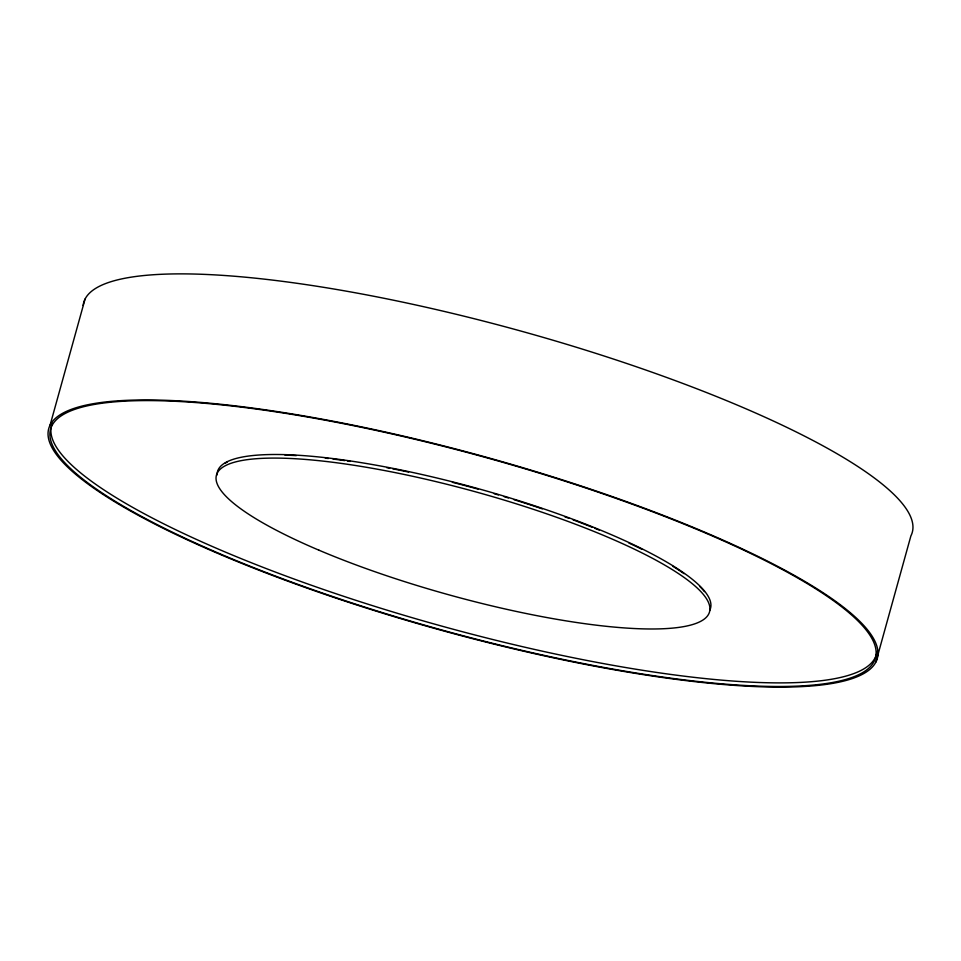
<?xml version="1.0" encoding="UTF-8"?>
<svg xmlns="http://www.w3.org/2000/svg" width="961" height="961" viewBox="0 0 961 961"><rect width="100%" height="100%" fill="white"/><g stroke="black" fill="none" stroke-linecap="round" stroke-linejoin="round"><path stroke-width="1.44" d="M50.092 425.134L85.061 299.063M875.939 661.937A429.927 89.385 15.5 0 0 292.252 413.975A429.927 89.385 15.5 0 0 220.862 554.701A429.927 89.385 15.5 0 0 875.939 661.937L910.908 535.866A429.927 89.385 15.5 0 0 523.721 331.845A429.927 89.385 15.5 0 0 83.139 305.466M225.066 463.25A255.806 53.179 15.5 0 1 227.084 462.169M284.961 455.106A255.806 53.179 15.5 0 1 296.3 455.61M325.311 458.145A255.806 53.179 15.5 0 1 328.386 458.493M333.047 459.058A255.806 53.179 15.5 0 1 344.759 460.619M347.522 461.016A255.806 53.179 15.5 0 1 350.297 461.424M386.73 467.647A255.806 53.179 15.5 0 1 389.722 468.223M392.725 468.812A255.806 53.179 15.5 0 1 408.641 472.079M452.391 482.314A255.806 53.179 15.5 0 1 478.326 489.197M494.122 493.702A255.806 53.179 15.5 0 1 498.411 494.963M504.129 496.669A255.806 53.179 15.5 0 1 508.381 497.954M514.027 499.696A255.806 53.179 15.5 0 1 542.328 508.886M564.828 516.802A255.806 53.179 15.5 0 1 568.936 518.303M573.008 519.817A255.806 53.179 15.5 0 1 592.036 527.181M594.931 528.346A255.806 53.179 15.5 0 1 599.22 530.088M628.95 543.061A255.806 53.179 15.5 0 1 641.924 549.296M672.772 566.257A255.806 53.179 15.5 0 1 684.064 573.681M699.596 586.306A255.806 53.179 15.5 0 1 704.461 591.616M877.021 651.426A428.005 88.989 15.5 0 1 441.471 626.031A428.005 88.989 15.5 0 1 52.362 423.284M217.114 474.926A255.806 53.179 15.5 0 1 475.647 487.972A255.806 53.179 15.5 0 1 709.711 610.379M221.943 554.653A428.005 88.989 15.5 0 0 874.102 661.408A428.005 88.989 15.5 0 0 293.009 414.551A428.005 88.989 15.5 0 0 221.943 554.653M318.932 550.185A255.806 53.179 15.5 0 0 708.713 613.983A255.806 53.179 15.5 0 0 361.408 466.445A255.806 53.179 15.5 0 0 318.932 550.185"/></g></svg>
